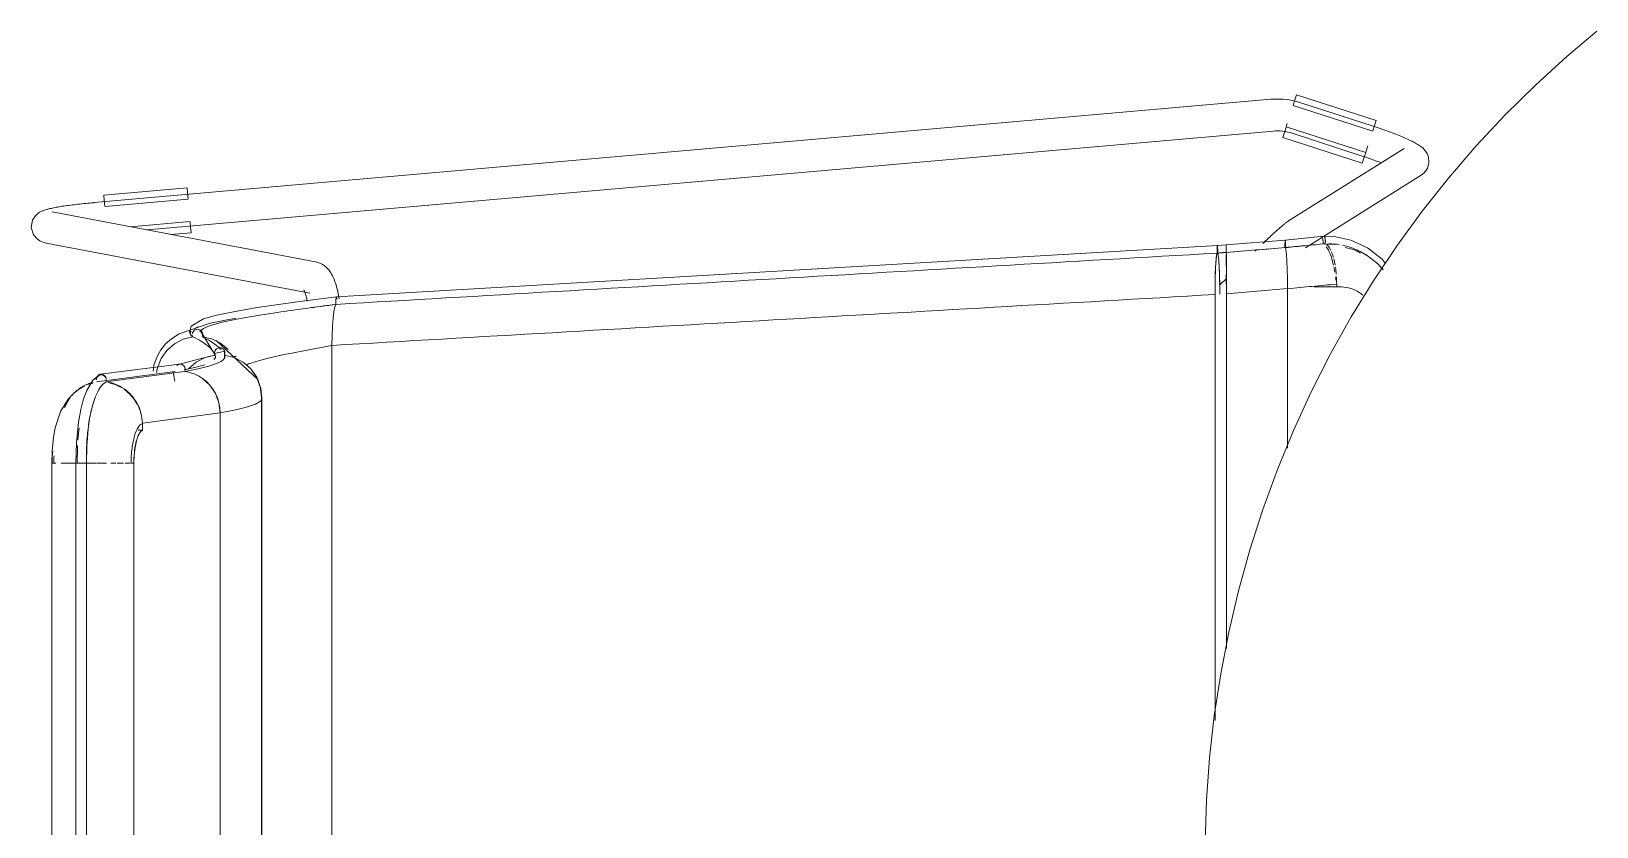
# Model space of a CAD drawing. Header units: millimetres. Extents: x 155927 to 326028, y -36033 to 97293.
# Drawn here: x 158449 to 159038, y 17417 to 17717 of the extents above; entities that cross this region are included whole.
import ezdxf

# ---------------------------------------------------------------- set-up
doc = ezdxf.new("R2010")
doc.units = ezdxf.units.MM
doc.header["$MEASUREMENT"] = 0
doc.layers.add('I-FURN', color=8, linetype='CONTINUOUS', lineweight=9)

msp = doc.modelspace()

# ---------------------------------------------------------------- linework, layer by layer
at = {"layer": 'I-FURN'}
for p, q in [((159038.31, 17717.01), (159027.06, 17707.54)), ((159027.06, 17707.54), (159015.25, 17696.75)), ((159015.25, 17696.75), (159003.87, 17685.5)), ((158915.53, 17691.36), (158472.21, 17652.42)), ((158915.57, 17691.37), (158915.53, 17691.37)), ((158916.71, 17691.45), (158915.57, 17691.37)), ((158917.86, 17691.48), (158916.71, 17691.45)), ((158919, 17691.46), (158917.86, 17691.48)), ((158920.14, 17691.4), (158919, 17691.46)), ((158921.28, 17691.29), (158920.14, 17691.4)), ((158922.41, 17691.14), (158921.28, 17691.29)), ((158923.53, 17690.94), (158922.41, 17691.14)), ((158924.65, 17690.7), (158923.53, 17690.94)), ((158923.91, 17689.04), (158953.91, 17679.35)), ((158923.95, 17689.16), (158924.58, 17691.13)), ((158924.58, 17691.13), (158925.21, 17693.08)), ((158925.75, 17690.41), (158924.65, 17690.7)), ((158925.21, 17693.08), (158955.22, 17683.39)), ((158926.85, 17690.08), (158925.75, 17690.41)), ((158953.66, 17681.37), (158926.85, 17690.08)), ((158921.33, 17681.07), (158921.71, 17682.23)), ((158954.59, 17681.44), (158953.95, 17679.47)), ((158955.22, 17683.39), (158954.59, 17681.44)), ((159003.87, 17685.5), (158992.96, 17673.8)), ((158492.23, 17642.13), (158916.58, 17679.41)), ((158916.58, 17679.41), (158917.24, 17679.46)), ((158917.24, 17679.46), (158917.9, 17679.48)), ((158917.9, 17679.48), (158918.56, 17679.47)), ((158918.56, 17679.47), (158919.23, 17679.43)), ((158919.23, 17679.43), (158919.89, 17679.37)), ((158919.89, 17679.37), (158920.54, 17679.28)), ((158920, 17676.92), (158920.63, 17678.88)), ((158920, 17676.92), (158950, 17667.24)), ((158920.54, 17679.28), (158921.19, 17679.17)), ((158920.63, 17678.88), (158921.26, 17680.85)), ((158921.19, 17679.17), (158921.84, 17679.03)), ((158951.31, 17671.28), (158921.3, 17680.97)), ((158921.84, 17679.03), (158922.48, 17678.87)), ((158922.48, 17678.87), (158923.12, 17678.68)), ((158923.12, 17678.68), (158923.14, 17678.67)), ((158923.14, 17678.67), (158949.96, 17669.95)), ((158954.12, 17681.22), (158953.66, 17681.37)), ((158954.86, 17680.97), (158954.12, 17681.22)), ((158955.6, 17680.73), (158954.86, 17680.97)), ((158956.33, 17680.48), (158955.6, 17680.73)), ((158957.06, 17680.23), (158956.33, 17680.48)), ((158957.78, 17679.98), (158957.06, 17680.23)), ((158958.5, 17679.72), (158957.78, 17679.98)), ((158959.2, 17679.47), (158958.5, 17679.72)), ((158959.9, 17679.21), (158959.2, 17679.47)), ((158960.59, 17678.96), (158959.9, 17679.21)), ((158961.27, 17678.7), (158960.59, 17678.96)), ((158961.93, 17678.45), (158961.27, 17678.7)), ((158962.59, 17678.2), (158961.93, 17678.45)), ((158963.23, 17677.94), (158962.59, 17678.2)), ((158963.85, 17677.69), (158963.23, 17677.94)), ((158964.46, 17677.44), (158963.85, 17677.69)), ((158965.06, 17677.2), (158964.46, 17677.44)), ((158965.64, 17676.95), (158965.06, 17677.2)), ((158966.2, 17676.71), (158965.64, 17676.95)), ((158966.74, 17676.47), (158966.2, 17676.71)), ((158967.27, 17676.23), (158966.74, 17676.47)), ((158967.78, 17676), (158967.27, 17676.23)), ((158968.27, 17675.76), (158967.78, 17676)), ((158968.75, 17675.53), (158968.27, 17675.76)), ((158965.82, 17672.88), (158922.23, 17645.57)), ((158950.29, 17669.85), (158949.96, 17669.95)), ((158950.98, 17669.62), (158950.29, 17669.85)), ((158951.27, 17671.16), (158950.63, 17669.19)), ((158951.34, 17671.38), (158952.14, 17673.86)), ((158969.2, 17675.3), (158968.75, 17675.53)), ((158969.64, 17675.07), (158969.2, 17675.3)), ((158970.07, 17674.85), (158969.64, 17675.07)), ((158970.48, 17674.62), (158970.07, 17674.85)), ((158970.88, 17674.38), (158970.48, 17674.62)), ((158971.27, 17674.14), (158970.88, 17674.38)), ((158971.66, 17673.88), (158971.27, 17674.14)), ((158972.05, 17673.6), (158971.66, 17673.88)), ((158972.45, 17673.29), (158972.05, 17673.6)), ((158972.88, 17672.92), (158972.45, 17673.29)), ((158973.34, 17672.46), (158972.88, 17672.92)), ((158973.86, 17671.83), (158973.34, 17672.46)), ((158974.43, 17670.92), (158973.86, 17671.83)), ((158974.95, 17669.54), (158974.43, 17670.92)), ((158992.96, 17673.8), (158982.52, 17661.68)), ((158950.63, 17669.19), (158950, 17667.24)), ((158951.67, 17669.39), (158950.98, 17669.62)), ((158952.35, 17669.16), (158951.67, 17669.39)), ((158953.03, 17668.92), (158952.35, 17669.16)), ((158953.7, 17668.69), (158953.03, 17668.92)), ((158954.37, 17668.45), (158953.7, 17668.69)), ((158955.03, 17668.22), (158954.37, 17668.45)), ((158955.67, 17667.98), (158955.03, 17668.22)), ((158956.31, 17667.75), (158955.67, 17667.98)), ((158956.93, 17667.51), (158956.31, 17667.75)), ((158973.31, 17663.6), (158974.53, 17665.33)), ((158974.53, 17665.33), (158975.12, 17667.56)), ((158975.12, 17667.56), (158974.95, 17669.54)), ((158475.82, 17655.23), (158507.23, 17657.99)), ((158507.23, 17657.99), (158507.41, 17655.95)), ((158935.42, 17639.68), (158972.19, 17662.71)), ((158973.31, 17663.6), (158972.19, 17662.71)), ((158982.52, 17661.68), (158972.58, 17649.14)), ((158466.86, 17651.89), (158467.58, 17651.97)), ((158467.58, 17651.97), (158468.32, 17652.04)), ((158468.32, 17652.04), (158469.06, 17652.12)), ((158469.06, 17652.12), (158469.8, 17652.19)), ((158469.8, 17652.19), (158470.55, 17652.27)), ((158470.55, 17652.27), (158471.3, 17652.34)), ((158471.3, 17652.34), (158472.05, 17652.4)), ((158472.05, 17652.4), (158472.21, 17652.42)), ((158475.99, 17653.19), (158475.82, 17655.23)), ((158476.18, 17651.12), (158475.99, 17653.19)), ((158476.19, 17651), (158507.6, 17653.76)), ((158507.41, 17655.95), (158507.59, 17653.88)), ((158449.02, 17645.8), (158450.06, 17647.45)), ((158450.06, 17647.45), (158450.97, 17648.31)), ((158450.97, 17648.31), (158451.67, 17648.78)), ((158451.67, 17648.78), (158452.23, 17649.09)), ((158452.23, 17649.09), (158452.7, 17649.3)), ((158452.7, 17649.3), (158453.13, 17649.47)), ((158453.13, 17649.47), (158453.54, 17649.61)), ((158453.54, 17649.61), (158453.93, 17649.74)), ((158453.93, 17649.74), (158454.33, 17649.85)), ((158454.33, 17649.85), (158454.73, 17649.96)), ((158454.73, 17649.96), (158455.14, 17650.07)), ((158455.14, 17650.07), (158455.57, 17650.17)), ((158455.57, 17650.17), (158456.01, 17650.26)), ((158456.01, 17650.26), (158456.47, 17650.36)), ((158555.65, 17630.12), (158456.36, 17648.94)), ((158456.47, 17650.36), (158456.95, 17650.46)), ((158456.95, 17650.46), (158457.45, 17650.55)), ((158457.45, 17650.55), (158457.96, 17650.65)), ((158457.96, 17650.65), (158458.49, 17650.74)), ((158458.49, 17650.74), (158459.04, 17650.83)), ((158459.04, 17650.83), (158459.61, 17650.92)), ((158459.61, 17650.92), (158460.2, 17651.02)), ((158460.2, 17651.02), (158460.8, 17651.11)), ((158460.8, 17651.11), (158461.42, 17651.2)), ((158461.42, 17651.2), (158462.06, 17651.29)), ((158462.06, 17651.29), (158462.7, 17651.38)), ((158462.7, 17651.38), (158463.37, 17651.46)), ((158463.37, 17651.46), (158464.04, 17651.55)), ((158464.04, 17651.55), (158464.73, 17651.64)), ((158464.73, 17651.64), (158465.43, 17651.72)), ((158465.43, 17651.72), (158466.14, 17651.8)), ((158466.14, 17651.8), (158466.86, 17651.89)), ((158972.58, 17649.14), (158963.14, 17636.22)), ((158448.53, 17643.04), (158449.02, 17645.8)), ((158449.37, 17640.29), (158448.53, 17643.04)), ((158449.37, 17640.29), (158450.69, 17638.71)), ((158508.34, 17645.31), (158485.86, 17643.34)), ((158500.82, 17640.39), (158508.71, 17641.08)), ((158508.35, 17645.19), (158508.53, 17643.12)), ((158508.53, 17643.12), (158508.71, 17641.08)), ((158916.15, 17640.36), (158915.72, 17639.97)), ((158916.56, 17640.74), (158916.15, 17640.36)), ((158916.96, 17641.11), (158916.56, 17640.74)), ((158917.35, 17641.46), (158916.96, 17641.11)), ((158917.73, 17641.8), (158917.35, 17641.46)), ((158918.09, 17642.13), (158917.73, 17641.8)), ((158918.45, 17642.45), (158918.09, 17642.13)), ((158918.78, 17642.75), (158918.45, 17642.45)), ((158919.1, 17643.04), (158918.78, 17642.75)), ((158919.41, 17643.31), (158919.1, 17643.04)), ((158919.71, 17643.57), (158919.41, 17643.31)), ((158919.99, 17643.81), (158919.71, 17643.57)), ((158920.25, 17644.04), (158919.99, 17643.81)), ((158920.51, 17644.26), (158920.25, 17644.04)), ((158920.75, 17644.46), (158920.51, 17644.26)), ((158920.98, 17644.65), (158920.75, 17644.46)), ((158921.2, 17644.83), (158920.98, 17644.65)), ((158921.42, 17645), (158921.2, 17644.83)), ((158921.65, 17645.17), (158921.42, 17645)), ((158921.91, 17645.36), (158921.65, 17645.17)), ((158922.23, 17645.57), (158921.91, 17645.36)), ((158450.69, 17638.71), (158451.77, 17637.96)), ((158451.77, 17637.96), (158452.57, 17637.58)), ((158452.57, 17637.58), (158453.19, 17637.37)), ((158453.19, 17637.37), (158453.71, 17637.24)), ((158453.71, 17637.24), (158454.12, 17637.15)), ((158454.12, 17637.15), (158553.42, 17618.33)), ((158563.5, 17616.93), (158895.41, 17636.22)), ((158895.31, 17635.29), (158895.3, 17634.84)), ((158895.3, 17634.84), (158895.3, 17634.35)), ((158895.3, 17634.35), (158895.3, 17633.86)), ((158895.33, 17635.67), (158895.31, 17635.29)), ((158895.35, 17635.97), (158895.33, 17635.67)), ((158895.38, 17636.15), (158895.35, 17635.97)), ((158895.41, 17636.22), (158895.38, 17636.15)), ((158898.76, 17636.49), (158895.41, 17636.23)), ((158895.43, 17636.15), (158895.41, 17636.22)), ((158895.46, 17635.96), (158895.43, 17636.15)), ((158895.48, 17635.67), (158895.46, 17635.96)), ((158895.5, 17635.29), (158895.48, 17635.67)), ((158895.51, 17634.83), (158895.5, 17635.29)), ((158895.52, 17634.34), (158895.51, 17634.83)), ((158895.51, 17633.85), (158895.52, 17634.34)), ((158898.76, 17636.5), (158920.97, 17638.32)), ((158898.77, 17636.43), (158898.76, 17636.5)), ((158898.76, 17636.5), (158898.76, 17636.43)), ((158898.76, 17636.42), (158898.76, 17636.49)), ((158898.76, 17636.49), (158898.77, 17636.43)), ((158898.76, 17636.43), (158898.76, 17636.24)), ((158898.76, 17636.24), (158898.76, 17636.42)), ((158898.76, 17635.94), (158898.76, 17636.24)), ((158898.76, 17636.24), (158898.76, 17635.94)), ((158898.76, 17635.56), (158898.76, 17635.94)), ((158898.76, 17635.94), (158898.76, 17635.56)), ((158898.76, 17635.11), (158898.76, 17635.56)), ((158898.76, 17635.56), (158898.76, 17635.11)), ((158898.76, 17634.62), (158898.76, 17635.11)), ((158898.76, 17635.11), (158898.76, 17634.62)), ((158898.76, 17634.12), (158898.76, 17634.62)), ((158898.76, 17634.62), (158898.76, 17634.12)), ((158898.77, 17636.43), (158898.77, 17636.24)), ((158898.77, 17636.24), (158898.77, 17636.43)), ((158898.77, 17636.24), (158898.77, 17635.95)), ((158898.77, 17635.95), (158898.77, 17636.24)), ((158898.77, 17635.95), (158898.77, 17635.56)), ((158898.77, 17635.57), (158898.77, 17635.95)), ((158898.77, 17635.12), (158898.77, 17635.57)), ((158898.77, 17635.56), (158898.77, 17635.11)), ((158898.77, 17634.63), (158898.77, 17635.12)), ((158898.77, 17635.11), (158898.77, 17634.62)), ((158898.77, 17634.13), (158898.77, 17634.63)), ((158898.77, 17634.62), (158898.77, 17634.13)), ((158910.01, 17634.59), (158909.5, 17634.11)), ((158912.98, 17637.41), (158912.49, 17636.95)), ((158913.46, 17637.85), (158912.98, 17637.41)), ((158913.93, 17638.29), (158913.46, 17637.85)), ((158914.39, 17638.73), (158913.93, 17638.29)), ((158914.84, 17639.15), (158914.39, 17638.73)), ((158915.29, 17639.56), (158914.84, 17639.15)), ((158915.72, 17639.97), (158915.29, 17639.56)), ((158920.87, 17636.95), (158920.86, 17636.46)), ((158920.86, 17636.45), (158920.87, 17636.94)), ((158920.86, 17636.46), (158920.86, 17635.96)), ((158920.86, 17635.96), (158920.86, 17636.45)), ((158920.86, 17635.96), (158920.87, 17635.49)), ((158920.87, 17635.48), (158920.86, 17635.96)), ((158920.88, 17637.4), (158920.87, 17636.95)), ((158920.87, 17636.94), (158920.88, 17637.39)), ((158920.92, 17638.07), (158920.89, 17637.78)), ((158920.89, 17637.78), (158920.92, 17638.07)), ((158920.94, 17638.26), (158920.92, 17638.07)), ((158920.92, 17638.07), (158920.94, 17638.26)), ((158920.97, 17638.32), (158920.94, 17638.26)), ((158920.94, 17638.26), (158920.97, 17638.32)), ((158920.97, 17638.32), (158935.46, 17639.75)), ((158920.97, 17638.32), (158920.99, 17638.25)), ((158920.99, 17638.26), (158920.97, 17638.32)), ((158921.02, 17638.07), (158920.99, 17638.26)), ((158921.04, 17637.77), (158921.02, 17638.07)), ((158921.02, 17638.06), (158921.04, 17637.76)), ((158921.05, 17637.39), (158921.04, 17637.77)), ((158921.04, 17637.76), (158921.05, 17637.38)), ((158921.06, 17636.93), (158921.05, 17637.39)), ((158921.05, 17637.38), (158921.06, 17636.93)), ((158921.07, 17636.44), (158921.06, 17636.93)), ((158921.06, 17636.93), (158921.07, 17636.44)), ((158921.06, 17635.47), (158921.07, 17635.94)), ((158921.07, 17635.94), (158921.06, 17635.47)), ((158921.06, 17635.47), (158921.25, 17634.59)), ((158921.25, 17634.58), (158921.06, 17635.47)), ((158921.07, 17635.94), (158921.07, 17636.44)), ((158921.07, 17636.44), (158921.07, 17635.94)), ((158921.43, 17632.85), (158921.25, 17634.58)), ((158921.25, 17634.58), (158921.43, 17632.87)), ((158928.6, 17635.4), (158935.05, 17639.44)), ((158940.02, 17639.54), (158934.56, 17639.62)), ((158945.67, 17638.32), (158940.02, 17639.54)), ((158951.99, 17635.42), (158945.67, 17638.32)), ((158951.28, 17632.85), (158947.59, 17634.76)), ((158957.52, 17631.08), (158951.99, 17635.42)), ((158963.14, 17636.22), (158954.23, 17622.94)), ((158555.65, 17630.12), (158556.64, 17629.87)), ((158556.64, 17629.87), (158557.53, 17629.5)), ((158557.53, 17629.5), (158558.32, 17629.06)), ((158558.32, 17629.06), (158559.01, 17628.58)), ((158559.01, 17628.58), (158559.61, 17628.07)), ((158894.9, 17630.75), (158894.74, 17628.25)), ((158895.1, 17632.5), (158894.9, 17630.75)), ((158895.31, 17633.39), (158895.1, 17632.5)), ((158895.3, 17633.86), (158895.31, 17633.39)), ((158895.51, 17633.38), (158895.51, 17633.85)), ((158895.72, 17632.48), (158895.51, 17633.38)), ((158895.91, 17630.73), (158895.72, 17632.48)), ((158896.07, 17628.23), (158895.91, 17630.73)), ((158898.72, 17628.5), (158898.73, 17631)), ((158898.73, 17631), (158898.72, 17628.51)), ((158898.74, 17632.76), (158898.73, 17631)), ((158898.73, 17631), (158898.74, 17632.75)), ((158898.76, 17633.65), (158898.76, 17634.12)), ((158898.76, 17634.12), (158898.76, 17633.65)), ((158898.77, 17634.13), (158898.77, 17633.66)), ((158898.77, 17633.66), (158898.77, 17634.13)), ((158898.77, 17633.66), (158898.79, 17632.77)), ((158898.79, 17632.77), (158898.77, 17633.66)), ((158898.79, 17632.77), (158898.8, 17631.02)), ((158898.8, 17631.02), (158898.79, 17632.77)), ((158898.8, 17631.02), (158898.81, 17628.52)), ((158898.81, 17628.52), (158898.8, 17631.02)), ((158898.81, 17628.52), (158898.82, 17625.39)), ((158898.82, 17625.39), (158898.81, 17628.52)), ((158921.43, 17632.87), (158921.58, 17630.41)), ((158921.58, 17630.37), (158921.43, 17632.85)), ((158921.58, 17630.37), (158921.69, 17627.34)), ((158921.7, 17627.27), (158921.58, 17630.37)), ((158955.85, 17629.35), (158951.28, 17632.85)), ((158957.8, 17627.02), (158955.85, 17629.35)), ((158958.67, 17629.64), (158957.52, 17631.08)), ((158559.61, 17628.07), (158560.13, 17627.55)), ((158560.13, 17627.55), (158560.58, 17627.02)), ((158560.58, 17627.02), (158560.98, 17626.49)), ((158560.98, 17626.49), (158561.34, 17625.95)), ((158561.34, 17625.95), (158561.66, 17625.41)), ((158561.66, 17625.41), (158561.95, 17624.88)), ((158561.95, 17624.88), (158562.23, 17624.32)), ((158562.23, 17624.32), (158562.48, 17623.76)), ((158562.48, 17623.76), (158562.71, 17623.19)), ((158562.71, 17623.19), (158562.93, 17622.61)), ((158562.93, 17622.61), (158563.14, 17622.02)), ((158894.62, 17625.12), (158894.54, 17621.55)), ((158894.74, 17628.25), (158894.62, 17625.12)), ((158896.19, 17625.11), (158896.07, 17628.23)), ((158898.82, 17623.83), (158896.15, 17621.26)), ((158896.27, 17621.56), (158896.19, 17625.11)), ((158898.7, 17621.82), (158898.71, 17625.38)), ((158898.71, 17625.38), (158898.7, 17621.82)), ((158898.83, 17621.82), (158898.82, 17625.39)), ((158898.82, 17625.38), (158898.83, 17621.82)), ((158921.7, 17627.27), (158921.77, 17623.83)), ((158921.77, 17623.83), (158921.7, 17627.27)), ((158921.8, 17619.97), (158921.77, 17623.74)), ((158921.77, 17623.74), (158921.8, 17620.09)), ((158954.23, 17622.94), (158945.85, 17609.3)), ((158551.19, 17619.55), (158551.2, 17619.53)), ((158551.2, 17619.53), (158551.25, 17619.46)), ((158551.25, 17619.46), (158551.29, 17619.37)), ((158551.29, 17619.37), (158551.37, 17619.22)), ((158551.37, 17619.22), (158551.45, 17619.02)), ((158551.45, 17619.02), (158551.55, 17618.79)), ((158551.55, 17618.79), (158551.65, 17618.52)), ((158563.5, 17616.93), (158551.64, 17615.38)), ((158551.65, 17618.52), (158551.76, 17618.22)), ((158551.76, 17618.22), (158551.86, 17617.88)), ((158551.86, 17617.88), (158551.97, 17617.52)), ((158551.97, 17617.52), (158552.08, 17617.12)), ((158552.08, 17617.12), (158552.19, 17616.7)), ((158552.19, 17616.7), (158552.29, 17616.25)), ((158563.14, 17622.02), (158563.33, 17621.42)), ((158563.33, 17621.42), (158563.51, 17620.8)), ((158563.35, 17616.37), (158563.39, 17616.67)), ((158563.39, 17616.66), (158563.35, 17616.37)), ((158563.55, 17616.87), (158563.5, 17616.93)), ((158563.5, 17616.93), (158563.55, 17616.87)), ((158563.51, 17620.8), (158563.69, 17620.17)), ((158563.6, 17616.69), (158563.64, 17616.4)), ((158563.64, 17616.39), (158563.6, 17616.68)), ((158563.69, 17620.17), (158563.85, 17619.53)), ((158563.85, 17619.53), (158564, 17618.87)), ((158564, 17618.87), (158564.14, 17618.2)), ((158564.14, 17618.2), (158564.28, 17617.52)), ((158564.28, 17617.52), (158564.4, 17616.83)), ((158564.4, 17616.83), (158564.52, 17616.12)), ((158894.54, 17621.55), (158894.51, 17617.77)), ((158894.51, 17617.77), (158894.51, 17457.19)), ((158894.51, 17457.19), (158894.51, 17617.77)), ((158896.3, 17617.88), (158896.27, 17621.56)), ((158898.83, 17621.82), (158898.83, 17618.03)), ((158898.83, 17618.03), (158898.83, 17621.82)), ((158898.83, 17618.03), (158898.83, 17484.29)), ((158898.83, 17484.29), (158898.83, 17618.03)), ((158921.8, 17559.86), (158921.8, 17619.97)), ((158921.8, 17619.97), (158921.8, 17559.86)), ((158941.59, 17620.68), (158931.84, 17620.68)), ((158940.35, 17621.67), (158940.35, 17620.62)), ((158527.38, 17611.8), (158518.36, 17610)), ((158533.69, 17612.84), (158527.38, 17611.8)), ((158541.71, 17614.02), (158533.69, 17612.84)), ((158551.64, 17615.38), (158541.71, 17614.02)), ((158552.29, 17616.25), (158552.39, 17615.78)), ((158552.39, 17615.78), (158552.49, 17615.29)), ((158562.23, 17608.95), (158562.54, 17611.42)), ((158562.54, 17611.42), (158562.23, 17608.92)), ((158562.54, 17611.43), (158562.91, 17613.16)), ((158562.91, 17613.16), (158562.54, 17611.42)), ((158562.91, 17613.16), (158563.31, 17614.07)), ((158563.31, 17614.06), (158562.91, 17613.16)), ((158563.32, 17615.98), (158563.29, 17615.53)), ((158563.29, 17615.53), (158563.32, 17615.98)), ((158563.29, 17615.53), (158563.29, 17615.03)), ((158563.29, 17615.04), (158563.29, 17615.53)), ((158563.29, 17614.54), (158563.29, 17615.04)), ((158563.29, 17615.03), (158563.29, 17614.54)), ((158563.29, 17614.54), (158563.31, 17614.06)), ((158563.31, 17614.07), (158563.29, 17614.54)), ((158563.35, 17616.37), (158563.32, 17615.98)), ((158563.32, 17615.98), (158563.35, 17616.37)), ((158563.64, 17616.4), (158563.68, 17616.02)), ((158563.68, 17616.01), (158563.64, 17616.39)), ((158515.92, 17606.92), (158504.21, 17602.93)), ((158508.72, 17605.83), (158508.19, 17603.64)), ((158513.36, 17608.6), (158508.72, 17605.83)), ((158518.36, 17610), (158513.36, 17608.6)), ((158525.58, 17608.82), (158515.92, 17606.92)), ((158561.84, 17602.35), (158561.99, 17605.82)), ((158561.99, 17605.82), (158561.84, 17602.28)), ((158561.99, 17605.87), (158562.23, 17608.92)), ((158562.23, 17608.92), (158561.99, 17605.82)), ((158945.85, 17609.3), (158938.03, 17595.35)), ((158499.14, 17599.12), (158497.36, 17596.96)), ((158501.38, 17601.12), (158499.14, 17599.12)), ((158502.46, 17599.17), (158499.63, 17596.69)), ((158504.21, 17602.93), (158501.38, 17601.12)), ((158505.78, 17600.91), (158502.46, 17599.17)), ((158509.41, 17601.82), (158505.78, 17600.91)), ((158508.19, 17603.64), (158508.49, 17602.73)), ((158509.2, 17602.79), (158509.28, 17603.28)), ((158509.28, 17603.28), (158509.2, 17602.79)), ((158509.41, 17601.82), (158509.25, 17602.29)), ((158509.25, 17602.29), (158509.41, 17601.82)), ((158509.47, 17603.74), (158509.28, 17603.28)), ((158509.28, 17603.28), (158509.48, 17603.73)), ((158509.78, 17604.12), (158509.47, 17603.74)), ((158509.48, 17603.73), (158509.78, 17604.12)), ((158510.17, 17604.43), (158509.78, 17604.12)), ((158509.78, 17604.12), (158510.18, 17604.42)), ((158510.63, 17604.62), (158510.17, 17604.43)), ((158510.18, 17604.42), (158510.63, 17604.62)), ((158510.63, 17604.62), (158511.11, 17604.69)), ((158511.11, 17604.69), (158510.63, 17604.62)), ((158511.11, 17604.69), (158511.6, 17604.63)), ((158511.6, 17604.64), (158511.11, 17604.69)), ((158512.06, 17604.45), (158511.6, 17604.64)), ((158511.6, 17604.63), (158512.06, 17604.45)), ((158511.97, 17604.5), (158517.68, 17595.11)), ((158512.06, 17604.45), (158512.46, 17604.16)), ((158512.46, 17604.16), (158512.06, 17604.45)), ((158512.46, 17604.16), (158512.78, 17603.78)), ((158512.78, 17603.78), (158512.46, 17604.16)), ((158512.78, 17603.78), (158512.99, 17603.33)), ((158512.99, 17603.33), (158512.78, 17603.78)), ((158513.05, 17602.34), (158512.9, 17601.87)), ((158512.9, 17601.87), (158513.05, 17602.34)), ((158512.9, 17601.87), (158516.51, 17601.08)), ((158516.51, 17601.09), (158512.9, 17601.87)), ((158512.99, 17603.33), (158513.08, 17602.84)), ((158513.08, 17602.84), (158512.99, 17603.33)), ((158513.08, 17602.84), (158513.05, 17602.34)), ((158513.05, 17602.34), (158513.08, 17602.84)), ((158519.83, 17599.45), (158516.51, 17601.09)), ((158516.51, 17601.08), (158519.83, 17599.43)), ((158518.16, 17600.38), (158533.86, 17585.78)), ((158522.67, 17597.04), (158519.83, 17599.45)), ((158519.83, 17599.43), (158522.67, 17597.04)), ((158561.78, 17598.59), (158561.84, 17602.29)), ((158561.84, 17602.28), (158561.78, 17598.52)), ((158496.02, 17594.69), (158494.72, 17591.09)), ((158497.36, 17596.96), (158496.02, 17594.69)), ((158497.46, 17593.61), (158496.06, 17590.1)), ((158499.63, 17596.69), (158497.46, 17593.61)), ((158504.32, 17591.53), (158515.93, 17594.5)), ((158514.07, 17593.97), (158510.67, 17592.21)), ((158517.78, 17594.86), (158514.07, 17593.97)), ((158515.93, 17594.5), (158517.8, 17594.83)), ((158521.39, 17596.37), (158517.5, 17595.54)), ((158517.66, 17596.32), (158517.58, 17595.83)), ((158517.58, 17595.82), (158517.66, 17596.31)), ((158517.58, 17595.83), (158517.62, 17595.33)), ((158517.62, 17595.33), (158517.58, 17595.82)), ((158517.78, 17594.86), (158517.62, 17595.33)), ((158517.62, 17595.33), (158517.78, 17594.86)), ((158517.66, 17596.31), (158517.87, 17596.77)), ((158517.86, 17596.77), (158517.66, 17596.32)), ((158518.18, 17597.15), (158517.86, 17596.77)), ((158517.87, 17596.77), (158518.18, 17597.15)), ((158518.58, 17597.45), (158518.18, 17597.15)), ((158518.18, 17597.15), (158518.58, 17597.44)), ((158518.58, 17597.44), (158519.04, 17597.63)), ((158519.04, 17597.63), (158518.58, 17597.45)), ((158519.04, 17597.63), (158519.53, 17597.7)), ((158519.53, 17597.7), (158519.04, 17597.63)), ((158519.53, 17597.7), (158520.02, 17597.63)), ((158520.02, 17597.63), (158519.53, 17597.7)), ((158520.49, 17597.45), (158520.02, 17597.63)), ((158520.02, 17597.63), (158520.48, 17597.44)), ((158520.48, 17597.44), (158520.89, 17597.15)), ((158520.89, 17597.15), (158520.49, 17597.45)), ((158520.89, 17597.15), (158521.2, 17596.77)), ((158521.2, 17596.77), (158520.89, 17597.15)), ((158521.2, 17596.77), (158521.4, 17596.31)), ((158521.4, 17596.32), (158521.2, 17596.77)), ((158521.26, 17596.67), (158521.3, 17593.79)), ((158521.45, 17595.33), (158521.28, 17594.86)), ((158521.29, 17594.86), (158521.45, 17595.33)), ((158525, 17593.97), (158521.29, 17594.86)), ((158521.49, 17595.83), (158521.4, 17596.32)), ((158521.4, 17596.31), (158521.48, 17595.82)), ((158521.45, 17595.33), (158521.49, 17595.83)), ((158521.48, 17595.82), (158521.45, 17595.33)), ((158528.4, 17592.21), (158525, 17593.97)), ((158525, 17593.96), (158528.39, 17592.21)), ((158561.78, 17598.52), (158561.78, 17215.12)), ((158561.78, 17215.12), (158561.78, 17598.52)), ((158938.03, 17595.35), (158930.78, 17581.09)), ((158474.12, 17587.34), (158471.74, 17585.44)), ((158473.06, 17584.85), (158502.75, 17588.7)), ((158474.62, 17587.69), (158504.4, 17591.55)), ((158506.3, 17588.72), (158476.6, 17584.88)), ((158494.72, 17591.09), (158494.43, 17588.82)), ((158496.06, 17590.1), (158495.69, 17588.35)), ((158495.69, 17588.35), (158496.07, 17590.09)), ((158501.97, 17588.57), (158502.66, 17585.08)), ((158503.72, 17591.31), (158503.33, 17591.02)), ((158504.16, 17591.5), (158503.72, 17591.31)), ((158504.63, 17591.56), (158504.16, 17591.5)), ((158505.1, 17591.5), (158504.63, 17591.56)), ((158505.54, 17591.31), (158505.1, 17591.5)), ((158505.92, 17591.01), (158505.54, 17591.31)), ((158506.22, 17590.63), (158505.92, 17591.01)), ((158506.42, 17590.18), (158506.22, 17590.63)), ((158506.49, 17589.69), (158506.42, 17590.18)), ((158506.46, 17589.19), (158506.49, 17589.69)), ((158510.67, 17592.21), (158507.8, 17589.71)), ((158528.39, 17592.21), (158531.26, 17589.7)), ((158531.27, 17589.71), (158528.4, 17592.21)), ((158531.26, 17589.7), (158533.43, 17586.57)), ((158533.44, 17586.57), (158531.27, 17589.71)), ((158466.36, 17581.98), (158464.29, 17580.31)), ((158468.63, 17583.31), (158466.36, 17581.98)), ((158469.43, 17581.61), (158468.24, 17578.45)), ((158471.74, 17585.44), (158469.43, 17581.61)), ((158479.03, 17585.63), (158476.59, 17585.31)), ((158515.81, 17583.6), (158513.07, 17586.09)), ((158517.89, 17580.49), (158515.81, 17583.6)), ((158533.26, 17586.88), (158534.99, 17582.42)), ((158533.43, 17586.57), (158534.8, 17583)), ((158534.8, 17583), (158533.44, 17586.57)), ((158533.86, 17585.78), (158534.56, 17583.86)), ((158534.8, 17583), (158535.28, 17579.21)), ((158535.28, 17579.21), (158534.8, 17583)), ((158534.99, 17582.42), (158535.43, 17578.67)), ((158462.45, 17578.33), (158459.58, 17573.62)), ((158464.29, 17580.31), (158462.45, 17578.33)), ((158468.24, 17578.45), (158467.16, 17574.41)), ((158471.48, 17575.48), (158470.51, 17571.04)), ((158472.58, 17578.91), (158471.48, 17575.48)), ((158519.2, 17576.94), (158517.89, 17580.49)), ((158519.68, 17573.17), (158519.2, 17576.94)), ((158535.28, 17579.21), (158535.28, 17234.42)), ((158535.28, 17234.42), (158535.28, 17579.21)), ((158535.43, 17539.76), (158535.43, 17578.67)), ((158930.78, 17581.09), (158924.09, 17566.55)), ((158459.58, 17573.62), (158457.56, 17567.47)), ((158466.29, 17569.69), (158465.5, 17561.8)), ((158467.16, 17574.41), (158466.29, 17569.69)), ((158470.51, 17571.04), (158469.92, 17567.03)), ((158490.4, 17569.31), (158519.68, 17573.17)), ((158519.68, 17573.17), (158519.68, 17240.46)), ((158519.68, 17240.46), (158519.68, 17573.17)), ((158456.91, 17563.97), (158456.39, 17558.76)), ((158457.56, 17567.47), (158456.91, 17563.97)), ((158469.92, 17567.03), (158469.39, 17560.47)), ((158488.15, 17562.62), (158488.82, 17564.61)), ((158490.47, 17566.6), (158488.8, 17566.6)), ((158488.82, 17564.61), (158489.61, 17565.96)), ((158489.61, 17565.96), (158490.47, 17566.6)), ((158490.47, 17566.6), (158490.4, 17569.31)), ((158924.09, 17566.55), (158918, 17551.76)), ((158456.39, 17558.76), (158456.31, 17554.24)), ((158465.5, 17561.8), (158465.35, 17554.24)), ((158469.39, 17560.47), (158469.31, 17554.24)), ((158487.32, 17557.28), (158487.64, 17560.13)), ((158487.64, 17560.13), (158488.15, 17562.62)), ((158456.48, 17554.24), (158456.31, 17554.24)), ((158456.31, 17554.24), (158456.31, 17259.39)), ((158456.33, 17554.24), (158457.8, 17554.24)), ((158459.83, 17554.24), (158462.41, 17554.24)), ((158465.59, 17554.24), (158462.57, 17554.24)), ((158462.58, 17554.24), (158465.59, 17554.24)), ((158465.35, 17554.24), (158465.35, 17259.39)), ((158465.35, 17554.24), (158469.2, 17554.24)), ((158465.42, 17554.24), (158465.35, 17554.24)), ((158465.61, 17554.24), (158465.42, 17554.24)), ((158465.92, 17554.24), (158465.61, 17554.24)), ((158466.31, 17554.24), (158465.92, 17554.24)), ((158466.76, 17554.24), (158466.31, 17554.24)), ((158467.26, 17554.24), (158466.76, 17554.24)), ((158467.75, 17554.24), (158467.26, 17554.24)), ((158468.23, 17554.24), (158467.75, 17554.24)), ((158468.65, 17554.24), (158468.23, 17554.24)), ((158468.98, 17554.24), (158468.65, 17554.24)), ((158469.2, 17554.24), (158468.98, 17554.24)), ((158473.09, 17554.24), (158469.28, 17554.24)), ((158469.28, 17554.24), (158473.09, 17554.24)), ((158469.31, 17259.39), (158469.31, 17554.24)), ((158473.29, 17554.24), (158476.85, 17554.24)), ((158478.47, 17554.24), (158480.32, 17554.24)), ((158480.84, 17554.24), (158483.3, 17554.24)), ((158483.89, 17554.24), (158485.62, 17554.24)), ((158487.15, 17554.24), (158487.15, 17259.39)), ((158487.21, 17554.24), (158487.32, 17557.28)), ((158487.21, 17259.39), (158487.21, 17554.24)), ((158918, 17551.76), (158912.5, 17536.73)), ((158535.43, 17234.96), (158535.43, 17539.76)), ((158912.5, 17536.73), (158907.61, 17521.5)), ((158907.61, 17521.5), (158903.33, 17506.09)), ((158903.33, 17506.09), (158899.67, 17490.51)), ((158899.67, 17490.51), (158896.64, 17474.8)), ((158896.64, 17474.8), (158894.23, 17458.99)), ((158894.23, 17458.99), (158892.46, 17443.08)), ((158892.46, 17443.08), (158891.33, 17427.13)), ((158891.33, 17427.13), (158890.84, 17411.13))]:
    msp.add_line(p, q, dxfattribs=at)
for centre, major_axis, ratio, start_param, end_param in [((158504.63, 17589.6), (0, -1.96), 0.955139, 1.359855, 3.903556), ((158504.61, 17573.04), (0, -15.78), 0.955139, 2.787556, 3.029056), ((158504.61, 17573.04), (0, -15.78), 0.955139, 2.545839, 2.787386), ((158504.61, 17573.04), (0, -15.78), 0.955139, 1.579038, 2.545717), ((158460.59, 17554.24), (0, -12.4), 0.287441, 4.492176, 4.712389), ((158472.06, 17554.24), (15.75, 0), 0.000004, 0.290246, 0.472486)]:
    msp.add_ellipse(centre, major_axis=major_axis, ratio=ratio, start_param=start_param, end_param=end_param, dxfattribs=at)
for points, knots in [([(158895.31, 17633.39), (158895.3, 17633.61), (158895.29, 17634.1), (158895.3, 17634.73), (158895.31, 17635.2), (158895.32, 17635.61), (158895.35, 17636.06), (158895.39, 17636.22), (158895.41, 17636.23)], [-1, -1, -1, -1, -0.90625, -0.8125, -0.765625, -0.71875, -0.625, -0.501507, -0.501507, -0.501507, -0.501507]), ([(158895.41, 17636.23), (158895.43, 17636.22), (158895.45, 17636.08), (158895.48, 17635.69), (158895.5, 17635.3), (158895.51, 17634.84), (158895.52, 17634.35), (158895.52, 17633.85), (158895.51, 17633.53), (158895.51, 17633.38)], [-0.5, -0.5, -0.5, -0.5, -0.375, -0.3125, -0.25, -0.1875, -0.125, -0.0625, 0, 0, 0, 0]), ([(158914.76, 17634.98), (158913.12, 17634.84), (158907.79, 17634.4), (158902.45, 17633.96), (158898.76, 17633.65)], [0.2766114, 0.2766114, 0.2766114, 0.2766114, 0.5, 1, 1, 1, 1]), ([(158935.28, 17636.81), (158935.29, 17637.03), (158935.29, 17637.52), (158935.2, 17638.27), (158935.05, 17638.94), (158934.87, 17639.37), (158934.76, 17639.52), (158934.71, 17639.56)], [-1, -1, -1, -1, -0.90625, -0.8125, -0.71875, -0.625, -0.5625, -0.5625, -0.5625, -0.5625]), ([(158935.61, 17639.7), (158935.63, 17639.68), (158935.68, 17639.63), (158935.75, 17639.53), (158935.85, 17639.34), (158935.95, 17639.01), (158936.03, 17638.62), (158936.06, 17638.26), (158936.08, 17637.89), (158936.07, 17637.44), (158936.04, 17637.09), (158936.01, 17636.91)], [0.5555556, 0.5555556, 0.5555556, 0.5555556, 0.5833333, 0.6180556, 0.6527778, 0.7222222, 0.7916667, 0.8263889, 0.8611111, 0.9305556, 1, 1, 1, 1]), ([(158936.01, 17636.91), (158936.41, 17636.76), (158937.15, 17636.2), (158937.85, 17635.07), (158938.17, 17634.39)], [0, 0, 0, 0, 0.1666667, 0.3309695, 0.3309695, 0.3309695, 0.3309695]), ([(158942.59, 17636.33), (158944.71, 17635.89), (158947.78, 17634.88), (158950.55, 17633.24), (158951.42, 17632.66)], [0.1763318, 0.1763318, 0.1763318, 0.1763318, 0.3333333, 0.408557, 0.408557, 0.408557, 0.408557]), ([(158949.35, 17633.38), (158948.77, 17633.72), (158946.91, 17634.74), (158944.93, 17635.24), (158943.56, 17635.46)], [0.6175454, 0.6175454, 0.6175454, 0.6175454, 0.6666667, 0.7702374, 0.7702374, 0.7702374, 0.7702374]), ([(158894.51, 17617.77), (158894.51, 17619.04), (158894.53, 17621.59), (158894.61, 17625.19), (158894.73, 17628.36), (158894.95, 17631.72), (158895.16, 17633.11), (158895.31, 17633.39)], [-1, -1, -1, -1, -0.833333, -0.666667, -0.5, -0.333333, 0, 0, 0, 0]), ([(158895.51, 17633.38), (158895.65, 17633.09), (158895.86, 17631.7), (158896.08, 17628.34), (158896.2, 17625.19), (158896.28, 17621.63), (158896.3, 17619.12), (158896.3, 17617.88)], [-1, -1, -1, -1, -0.6666667, -0.5, -0.3333333, -0.1666667, -0.003964, -0.003964, -0.003964, -0.003964]), ([(158938.38, 17633.91), (158938.63, 17633.32), (158938.87, 17632.64), (158939.08, 17631.88), (158939.09, 17631.86)], [0.3680344, 0.3680344, 0.3680344, 0.3680344, 0.5, 0.503783, 0.503783, 0.503783, 0.503783]), ([(158940.35, 17620.62), (158942.73, 17620.84), (158946.34, 17620.21), (158949.33, 17618.28), (158950.24, 17617.52)], [0, 0, 0, 0, 0.3333333, 0.5, 0.5, 0.5, 0.5]), ([(158512.01, 17603.7), (158512.21, 17604.1), (158513.81, 17605.53), (158522.11, 17607.97), (158540.55, 17611.02), (158555.76, 17613.05), (158563.31, 17614.06)], [0.1500589, 0.1500589, 0.1500589, 0.1500589, 0.25, 0.5, 0.75, 1, 1, 1, 1]), ([(158517.5, 17595.54), (158517.03, 17596.47), (158515.24, 17598.56), (158511.81, 17600.66), (158509.41, 17601.82)], [0.0974617, 0.0974617, 0.0974617, 0.0974617, 0.5, 1, 1, 1, 1]), ([(158520.03, 17596.99), (158519.63, 17597.45), (158517.96, 17599.07), (158515.3, 17600.7), (158512.9, 17601.87)], [0.3036932, 0.3036932, 0.3036932, 0.3036932, 0.5, 1, 1, 1, 1]), ([(158529.51, 17591.22), (158530.65, 17591.7), (158534.9, 17593.16), (158545.61, 17595.6), (158556.39, 17597.54), (158561.78, 17598.52)], [0.375, 0.375, 0.375, 0.375, 0.5, 0.75, 1, 1, 1, 1]), ([(158476.78, 17585.73), (158476.78, 17585.87), (158476.75, 17586.1), (158476.67, 17586.39), (158476.56, 17586.65), (158476.36, 17586.97), (158476.05, 17587.29), (158475.68, 17587.52), (158475.33, 17587.66), (158475.01, 17587.71), (158474.74, 17587.71), (158474.48, 17587.68), (158474.23, 17587.6), (158473.98, 17587.49), (158473.68, 17587.3), (158473.37, 17586.97), (158473.16, 17586.58), (158473.06, 17586.22), (158473.02, 17585.96), (158473.01, 17585.8), (158473.01, 17585.73)], [0.1111111, 0.1111111, 0.1111111, 0.1111111, 0.1666667, 0.1944444, 0.2222222, 0.2777778, 0.3333333, 0.3888889, 0.4444444, 0.4791667, 0.5138889, 0.5486111, 0.5833333, 0.6180556, 0.6527778, 0.7222222, 0.7916667, 0.8263889, 0.8611111, 0.8888889, 0.8888889, 0.8888889, 0.8888889]), ([(158473.03, 17585.64), (158473.04, 17585.8), (158473.08, 17586.09), (158473.22, 17586.48), (158473.48, 17586.89), (158474, 17587.34), (158474.86, 17587.6), (158475.65, 17587.37), (158476.18, 17586.97), (158476.5, 17586.59), (158476.64, 17586.28), (158476.69, 17586.12)], [-0.875, -0.875, -0.875, -0.875, -0.8125, -0.765625, -0.71875, -0.625, -0.5, -0.375, -0.3125, -0.25, -0.1875, -0.1875, -0.1875, -0.1875]), ([(158471.85, 17584.64), (158471.12, 17584.48), (158469.24, 17583.92), (158467.49, 17582.97), (158466.49, 17582.25)], [0.0634811, 0.0634811, 0.0634811, 0.0634811, 0.1666667, 0.3333333, 0.3333333, 0.3333333, 0.3333333]), ([(158463.18, 17578.95), (158462.65, 17578.22), (158461.93, 17576.97), (158461.3, 17575.63), (158461.1, 17575.12)], [0.5455526, 0.5455526, 0.5455526, 0.5455526, 0.6666667, 0.739481, 0.739481, 0.739481, 0.739481]), ([(158469.28, 17554.24), (158469.24, 17556.59), (158469.31, 17561.24), (158469.94, 17568.09), (158471.03, 17574.2), (158472.04, 17577.41), (158472.58, 17578.9)], [0.0000052, 0.0000052, 0.0000052, 0.0000052, 0.1666667, 0.3333333, 0.5, 0.6602535, 0.6602535, 0.6602535, 0.6602535]), ([(158519.68, 17573.17), (158525.41, 17574.18), (158533.05, 17576.01), (158535.43, 17577.84), (158535.43, 17578.67)], [0, 0, 0, 0, 0.5, 0.9107153, 0.9107153, 0.9107153, 0.9107153])]:
    msp.add_open_spline(points, degree=3, knots=knots, dxfattribs=at)
for points in [[(158921.06, 17635.47), (158917.35, 17635.17), (158909.93, 17634.56), (158902.49, 17633.96), (158898.77, 17633.66)], [(158921.06, 17635.47), (158923.58, 17635.71), (158928.62, 17636.19), (158933.57, 17636.67), (158936.01, 17636.91)], [(158921.06, 17635.5), (158923.37, 17635.73), (158925.68, 17635.96), (158927.96, 17636.19)], [(158937.33, 17634.32), (158937.01, 17634.96), (158936.69, 17635.36), (158936.37, 17635.69)], [(158939.53, 17636.68), (158938.64, 17636.79), (158937.74, 17636.81), (158936.84, 17636.8)], [(158937.55, 17636.88), (158938.81, 17636.86), (158940.07, 17636.76), (158941.31, 17636.58)], [(158895.31, 17633.39), (158839.9, 17630.17), (158729.14, 17623.73), (158618.54, 17617.29), (158563.31, 17614.07)], [(158895.31, 17633.39), (158895.88, 17633.43), (158897.04, 17633.52), (158898.19, 17633.61), (158898.77, 17633.66)], [(158895.51, 17633.38), (158896.05, 17633.42), (158897.13, 17633.51), (158898.22, 17633.6), (158898.76, 17633.65)], [(158939.13, 17628.86), (158938.65, 17630.92), (158938.07, 17632.99), (158937.44, 17634.08)], [(158939.25, 17631.26), (158939.44, 17630.52), (158939.6, 17629.71), (158939.75, 17628.88)], [(158956.68, 17628.41), (158957.08, 17627.98), (158957.47, 17627.54), (158957.85, 17627.08)], [(158939.67, 17626.19), (158939.55, 17626.88), (158939.42, 17627.54), (158939.28, 17628.2)], [(158939.88, 17628.03), (158940, 17627.18), (158940.12, 17626.3), (158940.18, 17625.39)], [(158940.11, 17623.09), (158940.06, 17623.56), (158940, 17624.03), (158939.93, 17624.5)], [(158940.25, 17624.45), (158940.31, 17623.55), (158940.34, 17622.62), (158940.35, 17621.67)], [(158728.02, 17608.18), (158783.48, 17611.38), (158838.99, 17614.57), (158894.51, 17617.77)], [(158898.83, 17618.03), (158902.66, 17618.37), (158906.49, 17618.72), (158910.32, 17619.06)], [(158910.32, 17619.06), (158914.15, 17619.41), (158917.97, 17619.75), (158921.8, 17620.09)], [(158921.8, 17619.97), (158924.93, 17620.28), (158931.18, 17620.87), (158937.32, 17621.41), (158940.35, 17621.67)], [(158940.35, 17620.63), (158940.85, 17620.67), (158941.36, 17620.69), (158941.87, 17620.68)], [(158553.94, 17612.86), (158557.04, 17613.26), (158560.17, 17613.65), (158563.3, 17614.05)], [(158510, 17604.89), (158510.45, 17605.12), (158511.01, 17605.36), (158511.66, 17605.59)], [(158561.78, 17598.59), (158617.14, 17601.79), (158672.56, 17604.98), (158728.02, 17608.18)], [(158509.41, 17601.82), (158508.32, 17602.53), (158508.09, 17603.25), (158508.71, 17603.96)], [(158506.3, 17588.72), (158511.8, 17589.74), (158519.87, 17591.79), (158521.83, 17593.83), (158521.28, 17594.86)], [(158517.36, 17593.22), (158517.93, 17593.77), (158518.07, 17594.31), (158517.78, 17594.86)], [(158524.35, 17594.3), (158524.81, 17594.36), (158525.28, 17594.41), (158525.75, 17594.47)], [(158506.09, 17589.35), (158509.22, 17590.01), (158512.13, 17590.66), (158513.86, 17591.32)], [(158465.77, 17581.7), (158465.06, 17581.11), (158464.39, 17580.46), (158463.8, 17579.75)], [(158469.72, 17583.79), (158470.37, 17584.04), (158471.05, 17584.21), (158471.74, 17584.35)], [(158472.64, 17579.08), (158473.21, 17580.54), (158474.48, 17583.01), (158475.88, 17584.32), (158476.61, 17584.67)], [(158490.4, 17569.31), (158490.36, 17570.6), (158490, 17573.11), (158488.59, 17576.71), (158486.4, 17579.85), (158483.56, 17582.38), (158480.22, 17584.15), (158477.84, 17584.73), (158476.6, 17584.88)], [(158478.12, 17584.41), (158479.5, 17584.1), (158480.87, 17583.6), (158482.13, 17582.9)], [(158483.48, 17582.04), (158485.53, 17580.61), (158487.16, 17578.62), (158488.46, 17576.4)], [(158488.62, 17576.08), (158489.14, 17575.05), (158489.62, 17573.97), (158489.85, 17572.84)], [(158535.43, 17578.67), (158535.43, 17578.85), (158535.38, 17579.03), (158535.28, 17579.21)], [(158466.12, 17563.05), (158466.23, 17564.53), (158466.38, 17565.98), (158466.56, 17567.39)], [(158486.09, 17554.24), (158486.11, 17556.14), (158486.38, 17559.87), (158487.34, 17564.67), (158488.73, 17567.99), (158489.83, 17568.94), (158490.39, 17569.06)], [(158456.4, 17554.24), (158456.4, 17555.82), (158456.47, 17557.32), (158456.61, 17558.75)], [(158465.88, 17554.24), (158465.84, 17556.46), (158465.88, 17558.66), (158465.99, 17560.84)], [(158488.1, 17562.62), (158487.55, 17560.56), (158487.27, 17557.85), (158487.18, 17555.08)]]:
    msp.add_open_spline(points, degree=3, dxfattribs=at)

doc.saveas('drawing.dxf')
